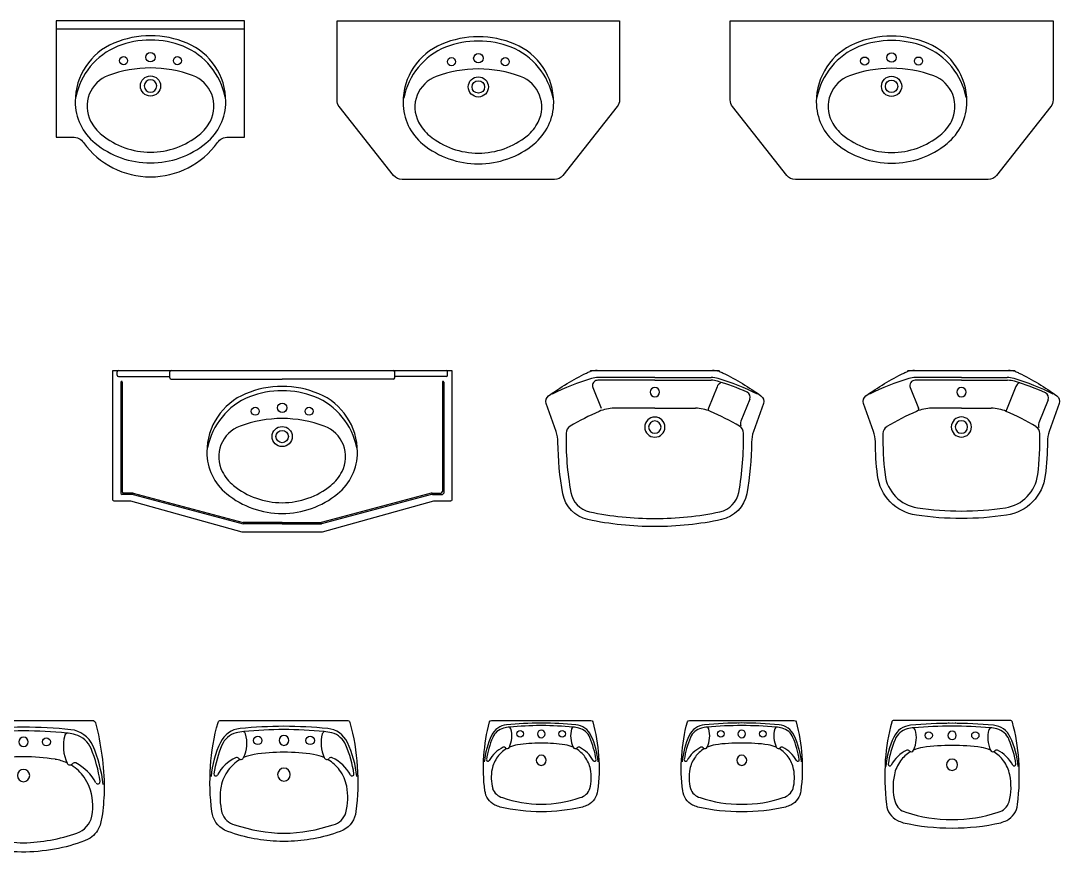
# Model space of a CAD drawing. Header units: millimetres. Extents: x 5135 to 18817, y 4023 to 17584.
# Drawn here: x 12115 to 15979, y 4083 to 7173 of the extents above; entities that cross this region are included whole.
import ezdxf

# ---------------------------------------------------------------- set-up
doc = ezdxf.new("R2010")
doc.units = ezdxf.units.MM
doc.layers.add('cad-block.com', color=250, linetype='Continuous')

# ---------------------------------------------------------------- blocks, each defined once
blk = doc.blocks.new('washbasin 103_top_cad-block.com')
at = {"color": 0}
blk.add_line((-350, -30), (350, -30), dxfattribs=at)
blk.add_lwpolyline([(-248.6, -452.8, 0.511391), (248.6, -452.8, -0.240862), (289.2, -432.1), (350, -432.1), (350, 0), (-350, 0), (-350, -432.1), (-289.2, -432.1, -0.240862)], format="xyb", close=True, dxfattribs=at)
for centre, radius in [((-100, -148.2), 15), ((0, -135.2), 17.5), ((100, -148.2), 15), ((0, -242.2), 37.5)]:
    blk.add_circle(centre, radius, dxfattribs=at)
for centre, radius, start, end in [((0, -407.2), 351.5, 90, 112.7144), ((0, -407.2), 335.5, 90, 111.2533), ((0, -407.2), 351.5, 67.2856, 90), ((0, -407.2), 335.5, 68.7467, 90), ((-45, -299.7), 235, 112.7144, 180), ((-24.3, -333.4), 258, 112.1793, 169.0033), ((24.3, -333.4), 258, 10.9967, 67.8207), ((45, -299.7), 235, 0, 67.2856), ((0, -625.2), 450, 90, 110.3585), ((0, -625.2), 450, 69.6415, 90), ((-114.3, -317.3), 121.5, 110.3585, 207.069), ((0, -242.2), 23, 90, 270), ((0, -242.2), 23, 270, 90), ((114.3, -317.3), 121.5, 332.931, 69.6415), ((-80, -299.7), 200, 180, 230.9171), ((80, -299.7), 200, 309.0829, 0), ((-80, -299.7), 160, 207.069, 230.9171), ((80, -299.7), 160, 309.0829, 332.931), ((0, -201.2), 286.9, 230.9171, 270), ((0, -201.2), 286.9, 270, 309.0829), ((0, -201.2), 326.9, 230.9171, 270), ((0, -201.2), 326.9, 270, 309.0829)]:
    blk.add_arc(centre, radius, start, end, dxfattribs=at)
blk = doc.blocks.new('washbasin 104_top_cad-block.com')
at = {"color": 0}
blk.add_lwpolyline([(314.5, -574.8, -0.229611), (283.1, -590), (0, -590), (-283.1, -590, -0.229611), (-314.5, -574.8), (-516.4, -318.9, -0.16857), (-525, -294.1), (-525, 0), (0, 0), (525, 0), (525, -294.1, -0.16857), (516.4, -318.9)], format="xyb", close=True, dxfattribs=at)
for centre, radius in [((-99.6, -151.9), 15), ((0.4, -138.9), 17.5), ((100.4, -151.9), 15), ((0.4, -245.9), 37.5), ((0.4, -245.9), 23)]:
    blk.add_circle(centre, radius, dxfattribs=at)
for centre, radius, start, end in [((0.4, -410.9), 351.5, 90, 112.7144), ((0.4, -410.9), 335.5, 90, 111.2533), ((0.4, -410.9), 351.5, 67.2856, 90), ((0.4, -410.9), 335.5, 68.7467, 90), ((-44.6, -303.4), 235, 112.7144, 180), ((-23.8, -337), 258, 112.1793, 169.0033), ((24.7, -337), 258, 10.9967, 67.8207), ((45.4, -303.4), 235, 0, 67.2856), ((0.4, -628.9), 450, 90, 110.3585), ((0.4, -628.9), 450, 69.6415, 90), ((-113.9, -320.9), 121.5, 110.3585, 207.069), ((114.7, -320.9), 121.5, 332.931, 69.6415), ((-79.6, -303.4), 200, 180, 230.9171), ((80.4, -303.4), 200, 309.0829, 0), ((-79.6, -303.4), 160, 207.069, 230.9171), ((80.4, -303.4), 160, 309.0829, 332.931), ((0.4, -204.9), 326.9, 230.9171, 270), ((0.4, -204.9), 286.9, 230.9171, 270), ((0.4, -204.9), 286.9, 270, 309.0829), ((0.4, -204.9), 326.9, 270, 309.0829)]:
    blk.add_arc(centre, radius, start, end, dxfattribs=at)
blk = doc.blocks.new('washbasin 105_top_cad-block.com')
at = {"color": 0}
blk.add_lwpolyline([(-389.5, -574.8), (-591.4, -318.9, -0.16857), (-600, -294.1), (-600, 0), (0, 0), (600, 0), (600, -294.1, -0.16857), (591.4, -318.9), (389.5, -574.8, -0.229611), (358.1, -590), (0, -590), (-358.1, -590, -0.229611)], format="xyb", close=True, dxfattribs=at)
for centre, radius in [((-100.4, -149.6), 15), ((-0.4, -136.6), 17.5), ((99.6, -149.6), 15), ((-0.4, -243.6), 37.5), ((-0.4, -243.6), 23)]:
    blk.add_circle(centre, radius, dxfattribs=at)
for centre, radius, start, end in [((-0.4, -408.6), 351.5, 90, 112.7144), ((-0.4, -408.6), 335.5, 90, 111.2533), ((-0.4, -408.6), 351.5, 67.2856, 90), ((-0.4, -408.6), 335.5, 68.7467, 90), ((-45.4, -301.1), 235, 112.7144, 180), ((-24.7, -334.8), 258, 112.1793, 169.0033), ((23.8, -334.8), 258, 10.9967, 67.8207), ((44.6, -301.1), 235, 0, 67.2856), ((-0.4, -626.6), 450, 90, 110.3585), ((-0.4, -626.6), 450, 69.6415, 90), ((-114.7, -318.6), 121.5, 110.3585, 207.069), ((113.9, -318.6), 121.5, 332.931, 69.6415), ((-80.4, -301.1), 200, 180, 230.9171), ((79.6, -301.1), 200, 309.0829, 0), ((-80.4, -301.1), 160, 207.069, 230.9171), ((79.6, -301.1), 160, 309.0829, 332.931), ((-0.4, -202.6), 326.9, 230.9171, 270), ((-0.4, -202.6), 286.9, 230.9171, 270), ((-0.4, -202.6), 286.9, 270, 309.0829), ((-0.4, -202.6), 326.9, 270, 309.0829)]:
    blk.add_arc(centre, radius, start, end, dxfattribs=at)
blk = doc.blocks.new('washbasin 114_top_cad-block.com')
at = {"color": 0}
for p, q in [((-614.1, -16.8), (-614.1, -5)), ((-609.1, -21.8), (-417.9, -21.8)), ((-417.9, -26.7), (-417.9, -5)), ((-412.9, -31.7), (0, -31.7)), ((412.9, -31.7), (0, -31.7)), ((417.9, -26.7), (417.9, -5)), ((609.1, -21.8), (417.9, -21.8)), ((614.1, -16.8), (614.1, -5)), ((-600, -42.5), (-600, -455)), ((-595, -42.5), (-595, -450)), ((595, -42.5), (595, -450)), ((600, -42.5), (600, -455)), ((-558.1, -460), (-595, -460)), ((-557.5, -455), (-590, -455)), ((-554.4, -460.5), (-145.6, -570)), ((-553.8, -455.5), (-145, -565)), ((553.8, -455.5), (145, -565)), ((554.4, -460.5), (145.6, -570)), ((557.5, -455), (590, -455)), ((558.1, -460), (595, -460)), ((0, -570), (-145.6, -570)), ((0, -565), (-145, -565)), ((0, -565), (145, -565)), ((0, -570), (145.6, -570))]:
    blk.add_line(p, q, dxfattribs=at)
blk.add_lwpolyline([(148.7, -600), (0, -600), (-148.7, -600), (-562.5, -485.5, 0.062693), (-566.3, -485), (-625, -485, -0.414214), (-630, -480), (-630, 0), (0, 0), (630, 0), (630, -480, -0.414214), (625, -485), (566.3, -485, 0.062693), (562.5, -485.5)], format="xyb", close=True, dxfattribs=at)
for centre, radius in [((-100.4, -151.2), 15), ((-0.4, -138.2), 17.5), ((99.6, -151.2), 15), ((-0.4, -245.2), 37.5), ((-0.4, -245.2), 23)]:
    blk.add_circle(centre, radius, dxfattribs=at)
for centre, radius, start, end in [((-609.1, -5), 5, 90, 180), ((-412.9, -5), 5, 90, 180), ((412.9, -5), 5, 0, 90), ((609.1, -5), 5, 0, 90), ((-609.1, -16.8), 5, 180, 270), ((-412.9, -26.7), 5, 180, 270), ((412.9, -26.7), 5, 270, 0), ((609.1, -16.8), 5, 270, 0), ((-597.5, -42.5), 2.5, 0.0005, 179.9995), ((-0.4, -410.2), 351.5, 90, 112.7144), ((-0.4, -410.2), 335.5, 90, 111.2533), ((-0.4, -410.2), 351.5, 67.2856, 90), ((-0.4, -410.2), 335.5, 68.7467, 90), ((597.5, -42.5), 2.5, 0.0005, 179.9995), ((-45.4, -302.7), 235, 112.7144, 180), ((-24.7, -336.4), 258, 112.1793, 169.0033), ((23.8, -336.4), 258, 10.9967, 67.8207), ((44.6, -302.7), 235, 0, 67.2856), ((-0.4, -628.2), 450, 90, 110.3585), ((-0.4, -628.2), 450, 69.6415, 90), ((-114.7, -320.2), 121.5, 110.3585, 207.069), ((113.9, -320.2), 121.5, 332.931, 69.6415), ((-80.4, -302.7), 200, 180, 230.9171), ((79.6, -302.7), 200, 309.0829, 0), ((-80.4, -302.7), 160, 207.069, 230.9171), ((79.6, -302.7), 160, 309.0829, 332.931), ((-595, -455), 5, 180, 270), ((-590, -450), 5, 180, 270), ((-558.1, -475), 15, 75.6507, 90), ((-557.5, -470), 15, 75.6507, 90), ((-0.4, -204.2), 326.9, 230.9171, 270), ((-0.4, -204.2), 286.9, 230.9171, 270), ((-0.4, -204.2), 286.9, 270, 309.0829), ((-0.4, -204.2), 326.9, 270, 309.0829), ((557.5, -470), 15, 90, 104.3493), ((558.1, -475), 15, 90, 104.3493), ((590, -450), 5, 270, 0), ((595, -455), 5, 270, 0)]:
    blk.add_arc(centre, radius, start, end, dxfattribs=at)
blk = doc.blocks.new('washbasin 115_top_cad-block.com')
at = {"color": 0}
for p, q in [((0, -36), (-211.9, -36)), ((0, -26), (-209.9, -26)), ((0, -26), (209.5, -26)), ((0, -36), (209.5, -36)), ((-230.4, -63.4), (-199.7, -140.2)), ((231.3, -60.3), (199.3, -140.2)), ((353.1, -105.9), (320, -188.5)), ((0, -140), (-151.2, -140)), ((0, -140), (150.8, -140))]:
    blk.add_line(p, q, dxfattribs=at)
blk.add_lwpolyline([(403.4, -122.4), (366.3, -226.3, 0.079737), (359.6, -266, -0.042741), (341.5, -457.9, -0.304608), (248.3, -553.9, -0.052326), (0, -580, -0.052242), (-248.7, -553.9, -0.304608), (-341.9, -457.9, -0.042741), (-360, -266, 0.079737), (-366.7, -226.3), (-403.8, -122.4, -0.332929), (-394.9, -93.8, -0.04328), (-254.3, -9.2, -0.042594), (-240, -3.6), (-240, -3, -0.414214), (-237, 0), (0, 0), (236.6, 0, -0.414214), (239.6, -3), (239.6, -3.6, -0.042594), (253.9, -9.2, -0.04328), (394.5, -93.8, -0.332929)], format="xyb", close=True, dxfattribs=at)
for centre, radius, start, end in [((37.8, -939.5), 950, 106.7431, 116.201), ((-214.7, -90), 90, 90, 106.3286), ((-209.9, -116), 90, 90, 106.7431), ((-211.9, -56), 20, 111.0517, 201.8317), ((-211.9, -56), 20, 90, 111.0517), ((209.5, -116), 90, 73.2569, 90), ((209.5, -116), 80, 73.2569, 90), ((214.3, -90), 90, 73.6714, 90), ((-38.2, -939.5), 950, 63.799, 73.2569), ((0, -80), 17.5, 90, 270), ((0, -80), 17.5, 270, 90), ((254.7, -69.7), 25.3, 113.5626, 158.1683), ((-38.2, -939.5), 940, 66.1017, 73.2569), ((334.5, -98.4), 20, 338.1683, 66.1017), ((172.2, -1022.6), 950, 113.5345, 120.8677), ((-151.2, -280), 140, 90, 113.5345), ((150.8, -280), 140, 66.4655, 90), ((222.8, -149.6), 25.3, 158.1683, 170.7683), ((-172.6, -1022.6), 950, 59.1323, 66.4655), ((0, -210), 37.5, 90, 270), ((0, -210), 23, 90, 270), ((0, -210), 37.5, 270, 90), ((0, -210), 23, 270, 90), ((343.4, -197.9), 25.3, 158.1683, 197.8278), ((-299.8, -232.9), 30, 120.8677, 178.8496), ((299.4, -232.9), 30, 1.1504, 59.1323), ((790, -254.6), 1120.1, 178.8598, 190.1806), ((-790.4, -254.6), 1120.1, 349.8194, 1.1402), ((-223.8, -436.5), 90, 190.2733, 258.0378), ((223.4, -436.5), 90, 281.9622, 349.7267), ((0, 620), 1170, 258.0378, 270), ((0, 616.2), 1166.2, 270.0001, 281.9817)]:
    blk.add_arc(centre, radius, start, end, dxfattribs=at)
blk = doc.blocks.new('washbasin 116_top_cad-block.com')
at = {"color": 0}
for p, q in [((0, -36), (-171.6, -36)), ((0, -26), (-169.7, -26)), ((0, -26), (169.7, -26)), ((0, -36), (171.6, -36)), ((-190.2, -63.4), (-159.5, -140.2)), ((202.5, -59.3), (167.8, -146)), ((322.9, -108.4), (288.4, -194.4)), ((0, -140), (-111, -140)), ((0, -140), (111, -140))]:
    blk.add_line(p, q, dxfattribs=at)
blk.add_lwpolyline([(0, 0), (196.8, 0, -0.414214), (199.8, -3), (199.8, -3.6, -0.042594), (214, -9.2, -0.04328), (354.7, -93.8, -0.332929), (363.5, -122.4), (326.5, -226.3, 0.08384), (319.8, -264, -0.027852), (311.7, -389.5, -0.338583), (167.5, -537.4, -0.03504), (0, -550, -0.03504), (-167.5, -537.4, -0.338583), (-311.7, -389.5, -0.027852), (-319.8, -264, 0.08384), (-326.5, -226.3), (-363.5, -122.4, -0.332929), (-354.7, -93.8, -0.04328), (-214, -9.2, -0.042594), (-199.8, -3.6), (-199.8, -3, -0.414214), (-196.8, 0)], format="xyb", close=True, dxfattribs=at)
for centre, radius, start, end in [((78, -939.5), 950, 106.7431, 116.201), ((-174.5, -90), 90, 90, 106.3286), ((-169.7, -116), 90, 90, 106.7431), ((-171.6, -56), 20, 90, 201.8317), ((169.7, -116), 90, 73.2569, 90), ((171.6, -126), 90, 73.2569, 90), ((174.5, -90), 90, 73.6714, 90), ((-78, -939.5), 950, 63.799, 73.2569), ((0, -79.8), 17.5, 90, 270), ((0, -79.8), 17.5, 270, 90), ((-76.1, -949.5), 950, 65.8479, 73.2569), ((226, -68.7), 25.3, 118.5067, 158.1683), ((216.2, -50.6), 4.77, 71.0843, 118.5067), ((304.3, -100.9), 20, 338.1683, 66.1017), ((212.4, -1022.6), 950, 113.5345, 121.0147), ((-111, -280), 140, 90, 113.5345), ((-182.9, -149.6), 25.3, 9.2317, 21.8317), ((111, -280), 140, 66.4655, 90), ((191.2, -155.4), 25.3, 158.1683, 170.7683), ((-212.4, -1022.6), 950, 58.9853, 66.4655), ((0, -209.6), 37.5, 90, 270), ((0, -209.6), 23, 90, 270), ((0, -209.6), 37.5, 270, 90), ((0, -209.6), 23, 270, 90), ((-261.6, -234.2), 30, 121.0147, 178.9166), ((261.6, -234.2), 30, 1.0834, 58.9853), ((311.9, -203.8), 25.3, 158.1683, 197.8278), ((810.2, -254.4), 1102, 178.9166, 186.8654), ((-810.2, -254.4), 1102, 353.1346, 1.0834), ((-142.9, -369.2), 142, 186.8654, 261.6863), ((142.9, -369.2), 142, 278.3137, 353.1346), ((6, 650), 1172, 261.6863, 269.7067), ((-6, 650), 1172, 270.2933, 278.3137)]:
    blk.add_arc(centre, radius, start, end, dxfattribs=at)
blk = doc.blocks.new('washbasin 126_top_cad-block.com')
at = {"color": 0}
blk.add_lwpolyline([(0, -490), (-7.9, -489.7, -0.041128), (-130.3, -475.9, -0.047935), (-239.9, -442.1, -0.182977), (-282.4, -394.6, -0.054891), (-292.9, -347.6, -0.024824), (-300, -252.6, -0.061687), (-267.3, -9, -0.340996), (-255.7, 0), (0, 0), (255.7, 0, -0.340996), (267.3, -9, -0.061687), (300, -252.6, -0.024824), (292.9, -347.6, -0.054891), (282.4, -394.6, -0.182977), (239.9, -442.1, -0.047935), (130.3, -475.9, -0.041128), (7.9, -489.7)], format="xyb", close=True, dxfattribs=at)
for centre in [(-84.9, -80), (84.9, -80)]:
    blk.add_circle(centre, 15, dxfattribs=at)
for centre, radius, start, end in [((-165.9, -133.6), 99.5, 95.7696, 156.3875), ((15.1, -1925), 1900, 90.4539, 95.7696), ((-15.1, -1925), 1900, 84.2304, 89.5461), ((165.9, -133.6), 99.5, 23.6125, 84.2304), ((-167.9, -139.8), 90, 105.9144, 157.3074), ((-143.2, -226.4), 180, 97.3718, 105.9144), ((-164.8, -59.7), 12, 15.2304, 97.3718), ((-297.9, -96), 150, 335.2405, 15.2304), ((15.1, -1925), 1886, 90.4572, 95.3415), ((0.1, -80), 17.5, 90.1658, 269.8342), ((-15.1, -1925), 1886, 84.6585, 89.5428), ((-0.1, -80), 17.5, 270.1658, 89.8342), ((297.9, -96), 150, 164.7696, 204.7595), ((164.8, -59.7), 12, 82.6282, 164.7696), ((143.2, -226.4), 180, 74.0856, 82.6282), ((167.9, -139.8), 90, 22.6926, 74.0856), ((201, -294.1), 500, 156.3875, 173.6665), ((200.9, -294), 489.8, 157.3074, 172.1176), ((-200.9, -294), 489.8, 7.8824, 22.6926), ((-201, -294.1), 500, 6.3335, 23.6125), ((-93.8, -303.1), 160, 98.461, 114.9826), ((15.1, -1035), 900, 90.9582, 98.461), ((-15.1, -1035), 900, 81.539, 89.0418), ((93.8, -303.1), 160, 65.0174, 81.539), ((-108.9, -320), 183, 117.9658, 151.1957), ((-93.8, -303.1), 160, 121.7627, 144.9871), ((-190.1, -167.2), 10, 37.5489, 117.9658), ((-172.6, -153.8), 12, 217.5489, 335.2525), ((0.1, -205), 23, 90.1262, 269.8738), ((-0.1, -205), 23, 270.1262, 89.8738), ((172.6, -153.8), 12, 204.7475, 322.4511), ((93.8, -303.1), 160, 35.0129, 58.2373), ((190.1, -167.2), 10, 62.0342, 142.4511), ((108.9, -320), 183, 28.8043, 62.0342), ((-276.3, -228), 8, 172.1176, 331.2225), ((-58.7, -325.2), 201.5, 145.558, 156.8538), ((58.7, -325.2), 201.5, 23.1462, 34.442), ((276.3, -228), 8, 208.7775, 7.8824), ((-61.1, -317.7), 196.4, 158.608, 191.2169), ((61.1, -317.7), 196.4, 348.7831, 21.392), ((-170.5, -338.8), 85, 191.6186, 250.8275), ((170.5, -338.8), 85, 289.1725, 348.3814), ((15.1, 194.9), 650, 250.8275, 268.6732), ((-15.1, 194.9), 650, 271.3268, 289.1725)]:
    blk.add_arc(centre, radius, start, end, dxfattribs=at)
blk = doc.blocks.new('washbasin 127_top_cad-block.com')
at = {"color": 0}
blk.add_lwpolyline([(0, -450), (-15.8, -449.6), (-27.5, -449.4, -0.040709), (-121.9, -437.5, -0.052997), (-220.4, -407.9, -0.250363), (-267.6, -338.9, -0.053538), (-272.7, -171.4, -0.051436), (-245, -7.8, -0.364904), (-234.6, 0), (0, 0), (234.6, 0, -0.364904), (245, -7.8, -0.051436), (272.7, -171.4, -0.053538), (267.6, -338.9, -0.250363), (220.4, -407.9, -0.052997), (121.9, -437.5, -0.040709), (27.5, -449.4), (15.8, -449.6)], format="xyb", close=True, dxfattribs=at)
for centre in [(-97.5, -74.3), (97.5, -74.3)]:
    blk.add_circle(centre, 15.9, dxfattribs=at)
for centre, radius, start, end in [((-154, -120.1), 90.2, 95.6667, 155.0827), ((27.1, -2149), 2127.2, 90.7293, 95.1252), ((26.6, -2168.8), 2134.8, 90.7148, 94.7216), ((-27.1, -2149), 2127.2, 84.8748, 89.2707), ((-26.6, -2168.8), 2134.8, 85.2784, 89.2852), ((154, -120.1), 90.2, 24.9173, 84.3333), ((-159.5, -120.9), 76.5, 103.9303, 157.8193), ((-128.3, -234.7), 194.5, 96.1242, 104.7631), ((-266.9, -83.9), 129.1, 335.0786, 15.4509), ((-261, -137.2), 147.3, 36.5023, 40.5961), ((0.6, -74.3), 18.6, 91.92, 268.08), ((-0.6, -74.3), 18.6, 271.92, 88.08), ((266.9, -83.9), 129.1, 164.5491, 204.9214), ((261, -137.2), 147.3, 139.4039, 143.4977), ((128.3, -234.7), 194.5, 75.2369, 83.8758), ((159.5, -120.9), 76.5, 22.1807, 76.0697), ((96.2, -241.5), 368.3, 154.3526, 174.9519), ((167.8, -261.2), 432.6, 156.9791, 171.682), ((-167.8, -261.2), 432.6, 8.318, 23.0209), ((-96.2, -241.5), 368.3, 5.0481, 25.6474), ((-112.9, -275.4), 152.3, 116.0908, 151.5863), ((-87.8, -272.1), 147.6, 121.4665, 143.8019), ((-176.1, -149), 11, 46.338, 109.7849), ((-160, -134.2), 10.9, 218.6113, 337.8696), ((-73, -327.7), 204.4, 100.5316, 112.1023), ((13.1, -1009.7), 891.6, 90.8418, 97.9576), ((-13.1, -1009.7), 891.6, 82.0424, 89.1582), ((73, -327.7), 204.4, 67.8977, 79.4684), ((160, -134.2), 10.9, 202.1304, 321.3887), ((87.8, -272.1), 147.6, 36.1981, 58.5335), ((176.1, -149), 11, 70.2151, 133.662), ((112.9, -275.4), 152.3, 28.4137, 63.9092), ((-84.7, -274.7), 151.6, 143.6903, 168.6037), ((0.6, -201.6), 24.4, 91.4608, 268.5392), ((-0.6, -201.6), 24.4, 271.4608, 88.5392), ((84.7, -274.7), 151.6, 11.3963, 36.3097), ((-253.2, -199.6), 7.14, 171.4561, 332.7614), ((253.2, -199.6), 7.14, 207.2386, 8.5439), ((-7.5, -287.5), 229.8, 169.2691, 194.1231), ((7.5, -287.5), 229.8, 345.8769, 10.7309), ((-168.1, -324.2), 65.2, 197.2775, 256.6972), ((168.1, -324.2), 65.2, 283.3028, 342.7225), ((5.1, 157.6), 576.9, 250.9575, 269.4954), ((-5.1, 157.6), 576.9, 270.5046, 289.0425)]:
    blk.add_arc(centre, radius, start, end, dxfattribs=at)
blk = doc.blocks.new('washbasin 128_top_cad-block.com')
at = {"color": 0}
blk.add_lwpolyline([(0, -340, -0.053377), (-153.1, -322.3, -0.014184), (-172.9, -314.7, -0.250363), (-209.3, -261.4, -0.053538), (-213.2, -132.2, -0.051436), (-191.9, -6, -0.334037), (-184.7, 0), (0, 0), (184.7, 0, -0.334037), (191.9, -6, -0.051436), (213.2, -132.2, -0.053538), (209.3, -261.4, -0.250363), (172.9, -314.7, -0.014184), (153.1, -322.3, -0.053377)], format="xyb", close=True, dxfattribs=at)
for centre in [(-78.1, -50.2), (78.1, -50.2)]:
    blk.add_circle(centre, 12.3, dxfattribs=at)
for centre, radius, start, end in [((-121.7, -85.5), 69.6, 95.6667, 155.0827), ((-125.9, -86.1), 59, 103.9303, 157.8193), ((-101.9, -173.9), 150, 96.1242, 104.7631), ((18, -1650.6), 1640.9, 90.7293, 95.1252), ((-208.8, -57.6), 99.6, 335.0786, 15.4509), ((17.7, -1665.9), 1646.7, 90.7148, 94.7216), ((-204.2, -98.7), 113.7, 36.5023, 40.5961), ((0, -50.2), 14.3, 90, 270), ((-23.8, -1650.6), 1640.9, 89.1706, 89.2707), ((-23.4, -1665.9), 1646.7, 89.1854, 89.2852), ((23.8, -1650.6), 1640.9, 90.7293, 90.8294), ((23.4, -1665.9), 1646.7, 90.7148, 90.8146), ((0, -50.2), 14.3, 270, 90), ((-18, -1650.6), 1640.9, 84.8748, 89.2707), ((-17.7, -1665.9), 1646.7, 85.2784, 89.2852), ((208.8, -57.6), 99.6, 164.5491, 204.9214), ((204.2, -98.7), 113.7, 139.4039, 143.4977), ((101.9, -173.9), 150, 75.2369, 83.8758), ((121.7, -85.5), 69.6, 24.9173, 84.3333), ((125.9, -86.1), 59, 22.1807, 76.0697), ((71.3, -179.2), 284.1, 154.3526, 174.9519), ((126.6, -194.3), 333.7, 156.9791, 171.682), ((-126.6, -194.3), 333.7, 8.318, 23.0209), ((-71.3, -179.2), 284.1, 5.0481, 25.6474), ((-89.9, -205.3), 117.5, 116.0908, 151.5863), ((-70.6, -202.7), 113.8, 121.4665, 143.8019), ((-138.7, -107.8), 8.5, 46.338, 109.7849), ((-126.3, -96.4), 8.42, 218.6113, 337.8696), ((-59.2, -245.7), 157.7, 100.5316, 112.1023), ((7.2, -771.8), 687.7, 90.8418, 97.9576), ((-13, -771.8), 687.7, 88.9194, 89.1582), ((13, -771.8), 687.7, 90.8418, 91.0806), ((-7.2, -771.8), 687.7, 82.0424, 89.1582), ((59.2, -245.7), 157.7, 67.8977, 79.4684), ((126.3, -96.4), 8.42, 202.1304, 321.3887), ((70.6, -202.7), 113.8, 36.1981, 58.5335), ((138.7, -107.8), 8.5, 70.2151, 133.662), ((89.9, -205.3), 117.5, 28.4137, 63.9092), ((-198.2, -146.9), 5.51, 171.4561, 332.7614), ((-68.2, -204.8), 117, 143.6903, 168.6037), ((0, -148.4), 18.8, 90, 270), ((0, -148.4), 18.8, 270, 90), ((68.2, -204.8), 117, 11.3963, 36.3097), ((198.2, -146.9), 5.51, 207.2386, 8.5439), ((-33.1, -212.6), 152.9, 168.326, 195.3024), ((33.1, -212.6), 152.9, 344.6976, 11.674), ((-132.6, -238), 50.3, 197.2775, 256.6972), ((132.6, -238), 50.3, 283.3028, 342.7225), ((1.1, 133.7), 445, 250.9575, 269.8645), ((-1.1, 133.7), 445, 270.1355, 289.0425)]:
    blk.add_arc(centre, radius, start, end, dxfattribs=at)
blk = doc.blocks.new('washbasin 129_top_cad-block.com')
at = {"color": 0}
blk.add_lwpolyline([(0, -340, -0.056843), (-163.1, -322.3, -0.014184), (-182.9, -314.7, -0.250363), (-219.3, -261.4, -0.053538), (-223.2, -132.2, -0.051436), (-201.9, -6, -0.334037), (-194.7, 0), (0, 0), (194.7, 0, -0.334037), (201.9, -6, -0.051436), (223.2, -132.2, -0.053538), (219.3, -261.4, -0.250363), (182.9, -314.7, -0.014184), (163.1, -322.3, -0.056843)], format="xyb", close=True, dxfattribs=at)
for centre in [(-78, -50.2), (78, -50.2)]:
    blk.add_circle(centre, 12.3, dxfattribs=at)
for centre, radius, start, end in [((-131.7, -85.5), 69.6, 95.6667, 155.0827), ((-135.9, -86.1), 59, 103.9303, 157.8193), ((-111.9, -173.9), 150, 96.1242, 104.7631), ((8, -1650.6), 1640.9, 90.28, 95.1252), ((-218.8, -57.6), 99.6, 335.0786, 15.4509), ((7.7, -1665.9), 1646.7, 90.2671, 94.7216), ((-214.2, -98.7), 113.7, 36.5023, 40.5961), ((0, -50.2), 14.3, 90, 270), ((-33.8, -1650.6), 1640.9, 89.1706, 89.2707), ((-33.4, -1665.9), 1646.7, 89.1854, 89.2852), ((-8, -1650.6), 1640.9, 84.8748, 89.72), ((-7.7, -1665.9), 1646.7, 85.2784, 89.7329), ((0, -50.2), 14.3, 270, 90), ((33.8, -1650.6), 1640.9, 90.7293, 90.8294), ((33.4, -1665.9), 1646.7, 90.7148, 90.8146), ((218.8, -57.6), 99.6, 164.5491, 204.9214), ((214.2, -98.7), 113.7, 139.4039, 143.4977), ((111.9, -173.9), 150, 75.2369, 83.8758), ((131.7, -85.5), 69.6, 24.9173, 84.3333), ((135.9, -86.1), 59, 22.1807, 76.0697), ((61.3, -179.2), 284.1, 154.3526, 174.9519), ((116.6, -194.3), 333.7, 156.9791, 171.682), ((-116.6, -194.3), 333.7, 8.318, 23.0209), ((-61.3, -179.2), 284.1, 5.0481, 25.6474), ((-99.9, -205.3), 117.5, 116.0908, 151.5863), ((-80.6, -202.7), 113.8, 121.4665, 143.8019), ((-148.7, -107.8), 8.5, 46.338, 109.7849), ((-136.3, -96.4), 8.42, 218.6113, 337.8696), ((-69.2, -245.7), 157.7, 100.5316, 112.1023), ((-2.8, -771.8), 687.7, 89.7698, 97.9576), ((-23, -771.8), 687.7, 88.9194, 89.1582), ((2.8, -771.8), 687.7, 82.0424, 90.2302), ((23, -771.8), 687.7, 90.8418, 91.0806), ((69.2, -245.7), 157.7, 67.8977, 79.4684), ((136.3, -96.4), 8.42, 202.1304, 321.3887), ((80.6, -202.7), 113.8, 36.1981, 58.5335), ((148.7, -107.8), 8.5, 70.2151, 133.662), ((99.9, -205.3), 117.5, 28.4137, 63.9092), ((-208.2, -146.9), 5.51, 171.4561, 332.7614), ((-78.2, -204.8), 117, 143.6903, 168.6037), ((0, -148.4), 18.8, 90, 270), ((0, -148.4), 18.8, 270, 90), ((78.2, -204.8), 117, 11.3963, 36.3097), ((208.2, -146.9), 5.51, 207.2386, 8.5439), ((-43.1, -212.6), 152.9, 168.326, 195.3024), ((43.1, -212.6), 152.9, 344.6976, 11.674), ((-142.6, -238), 50.3, 197.2775, 256.6972), ((142.6, -238), 50.3, 283.3028, 342.7225), ((-8.9, 133.7), 445, 250.9575, 271.1521), ((8.9, 133.7), 445, 268.8479, 289.0425)]:
    blk.add_arc(centre, radius, start, end, dxfattribs=at)
blk = doc.blocks.new('washbasin 130_top_cad-block.com')
at = {"color": 0}
blk.add_lwpolyline([(0, 0), (-216.3, 0, 0.334037), (-224.3, -6.7, 0.051436), (-248, -146.9, 0.046451), (-243.7, -312.7, 0.250363), (-203.2, -371.8, 0.014184), (-181.2, -380.4, 0.056843), (0, -400, 0.056843), (181.2, -380.4, 0.014184), (203.2, -371.8, 0.250363), (243.7, -312.7, 0.046451), (248, -146.9, 0.051436), (224.3, -6.7, 0.334037), (216.3, 0)], format="xyb", close=True, dxfattribs=at)
for centre in [(-86.6, -55.8), (86.6, -55.8)]:
    blk.add_circle(centre, 13.6, dxfattribs=at)
for centre, radius, start, end in [((-146.3, -95), 77.3, 95.6667, 155.0827), ((-151, -95.7), 65.6, 103.9303, 157.8193), ((-124.3, -193.2), 166.7, 96.1242, 104.7631), ((8.9, -1834), 1823.2, 90.28, 95.1252), ((-243.1, -64), 110.6, 335.0786, 15.4509), ((8.5, -1851), 1829.7, 90.2671, 94.7216), ((-238, -109.7), 126.3, 36.5023, 40.5961), ((-37.5, -1834), 1823.2, 89.1706, 89.2707), ((-8.9, -1834), 1823.2, 84.8748, 89.72), ((-8.5, -1851), 1829.7, 85.2784, 89.7329), ((37.5, -1834), 1823.2, 90.7293, 90.8294), ((243.1, -64), 110.6, 164.5491, 204.9214), ((238, -109.7), 126.3, 139.4039, 143.4977), ((124.3, -193.2), 166.7, 75.2369, 83.8758), ((146.3, -95), 77.3, 24.9173, 84.3333), ((151, -95.7), 65.6, 22.1807, 76.0697), ((68.1, -199.1), 315.7, 154.3526, 174.9519), ((129.6, -215.9), 370.8, 156.9791, 171.682), ((0, -55.8), 15.9, 90, 270), ((0, -55.8), 15.9, 270, 90), ((-129.6, -215.9), 370.8, 8.318, 23.0209), ((-68.1, -199.1), 315.7, 5.0481, 25.6474), ((-111.1, -228.1), 130.5, 116.0908, 151.5863), ((-165.3, -119.8), 9.44, 46.338, 109.7849), ((-151.4, -107.1), 9.35, 218.6113, 337.8696), ((-76.8, -273), 175.2, 100.5316, 112.1023), ((-3.1, -857.5), 764.2, 89.7698, 97.9576), ((-25.5, -857.5), 764.2, 88.9194, 89.1582), ((3.1, -857.5), 764.2, 82.0424, 90.2302), ((25.5, -857.5), 764.2, 90.8418, 91.0806), ((76.8, -273), 175.2, 67.8977, 79.4684), ((151.4, -107.1), 9.35, 202.1304, 321.3887), ((165.3, -119.8), 9.44, 70.2151, 133.662), ((111.1, -228.1), 130.5, 28.4137, 63.9092), ((-86.9, -227.5), 130, 143.6903, 168.6037), ((-89.6, -225.3), 126.5, 121.4665, 143.8019), ((0, -164.9), 20.9, 90, 270), ((0, -164.9), 20.9, 270, 90), ((89.6, -225.3), 126.5, 36.1981, 58.5335), ((86.9, -227.5), 130, 11.3963, 36.3097), ((-231.3, -163.2), 6.12, 171.4561, 332.7614), ((231.3, -163.2), 6.12, 207.2386, 8.5439), ((-7.5, -247.5), 211.8, 167.5571, 195.2773), ((7.5, -247.5), 211.8, 344.7227, 12.4429), ((-158.4, -286.7), 55.9, 197.2775, 256.6972), ((158.4, -286.7), 55.9, 283.3028, 342.7225), ((-9.9, 126.3), 494.4, 250.9575, 271.1521), ((9.9, 126.3), 494.4, 268.8479, 289.0425)]:
    blk.add_arc(centre, radius, start, end, dxfattribs=at)

msp = doc.modelspace()

# ---------------------------------------------------------------- block references
at = {"layer": 'cad-block.com'}
for name, p in [('washbasin 103_top_cad-block.com', (12597.1, 7172.6)), ('washbasin 104_top_cad-block.com', (13815.4, 7172.6)), ('washbasin 105_top_cad-block.com', (15352.2, 7172.6)), ('washbasin 114_top_cad-block.com', (13087, 5872.6)), ('washbasin 115_top_cad-block.com', (14471.8, 5872.6)), ('washbasin 116_top_cad-block.com', (15611.3, 5872.6)), ('washbasin 126_top_cad-block.com', (12125.3, 4572.6)), ('washbasin 127_top_cad-block.com', (13093.1, 4572.6)), ('washbasin 128_top_cad-block.com', (14049.6, 4572.6)), ('washbasin 129_top_cad-block.com', (14794.8, 4572.6)), ('washbasin 130_top_cad-block.com', (15576.5, 4572.6))]:
    msp.add_blockref(name, p, dxfattribs=at)

doc.saveas('drawing.dxf')
